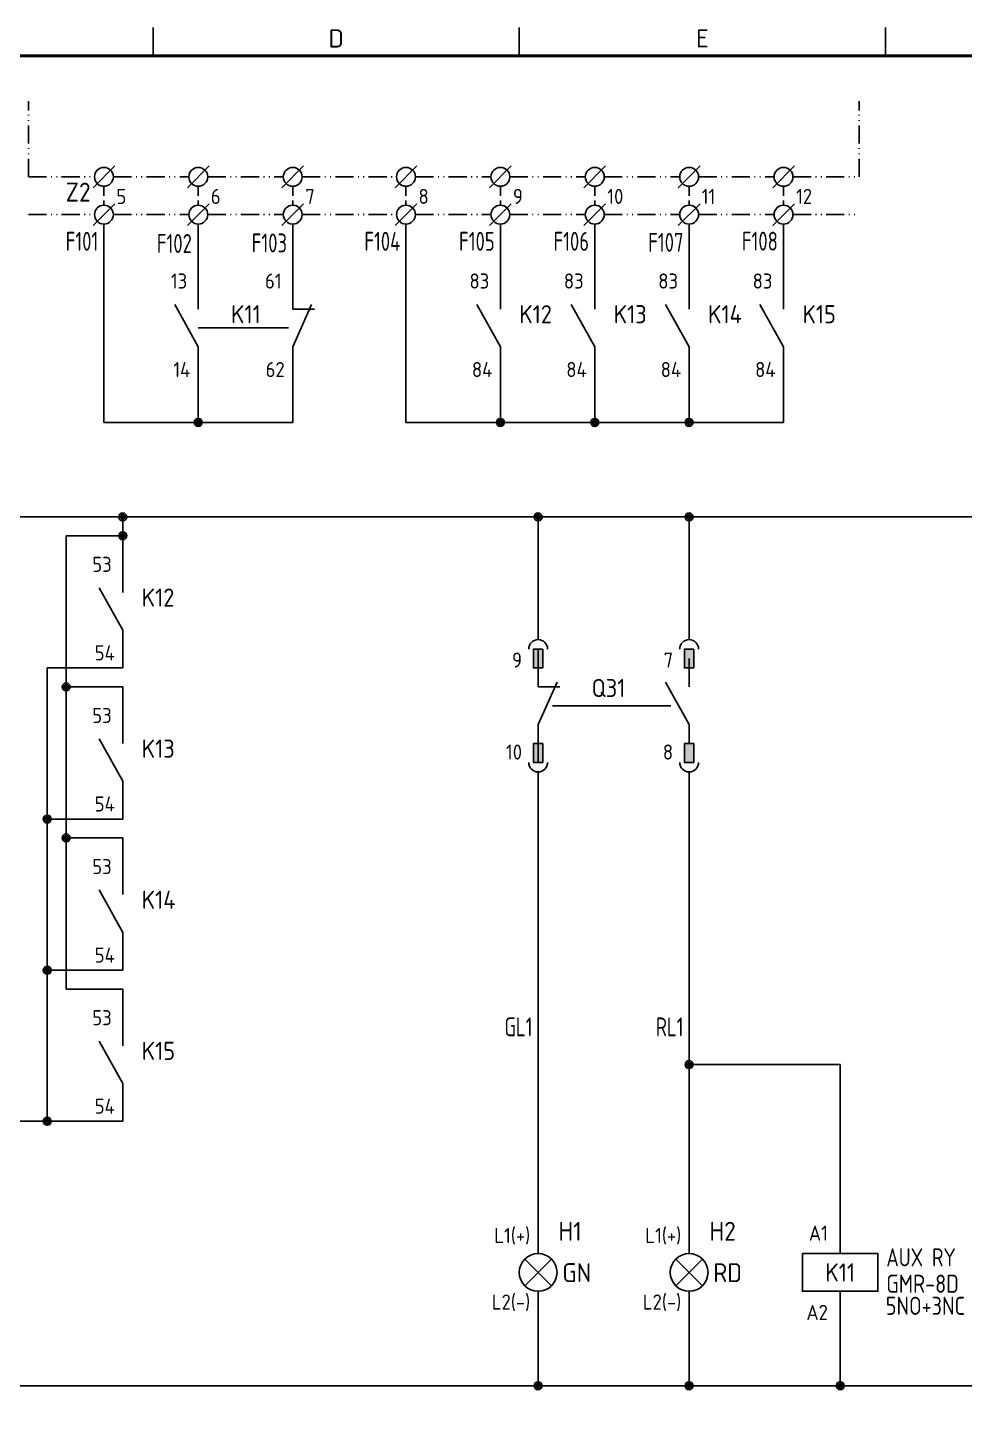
# Model space of a CAD drawing. Header units: millimetres. Extents: x 0 to 556, y 1 to 306.
# Drawn here: x 144.9 to 268.9, y 104.4 to 287.2 of the extents above; entities that cross this region are included whole.
import ezdxf
from ezdxf.enums import TextEntityAlignment as Align

# ---------------------------------------------------------------- set-up
doc = ezdxf.new("R2010")
doc.units = ezdxf.units.MM
doc.linetypes.add('ACAD_ISO12W100', pattern=[21, 12, -3, 0, -3, 0, -3])
doc.linetypes.add('HIDDEN', pattern=[0.375, 0.25, -0.125])
for name, color, linetype in [('LINK', 7, 'Continuous'), ('MISC', 7, 'Continuous'), ('Sheet Line', 3, 'Continuous'), ('Sheet Text', 2, 'Continuous'), ('SYMS', 7, 'Continuous'), ('TAGS', 7, 'Continuous'), ('TERMS', 7, 'Continuous'), ('WIRE_YELLOW', 2, 'Continuous'), ('WIREFIXED', 7, 'Continuous'), ('WIRENO', 7, 'Continuous')]:
    doc.layers.add(name, color=color, linetype=linetype)
doc.layers.add('Sheet Out Line', color=2, linetype='Continuous', lineweight=50)
doc.styles.add('WD', font='ISOCP2.shx')
doc.styles.add('WD_IEC', font='ISOCP2.shx', dxfattribs={"width": 1.1, "height": 2.4, "bigfont": 'whgtxt.shx'})

# ---------------------------------------------------------------- blocks, each defined once
blk = doc.blocks.new('WDDOT')
for radius in [0.529, 0.33, 0.164]:
    blk.add_circle((0, 0), radius)
blk = doc.blocks.new('VB421_AUXCONTACT1')
for p, q in [((0, 7.5), (0, 2.5)), ((0, -2.5), (-3.12, 3.12)), ((0, -2.5), (0, -7.5))]:
    blk.add_line(p, q)
at = {"style": 'WD_IEC', "flags": 1}
for tag, p, height in [('X2TERM01', (0, 7.5), 0.34), ('X4LINK', (-2.75, 0), 0.32), ('X1LINK', (0, 0), 0.34), ('X8TERM02', (0, -7.5), 0.34)]:
    blk.add_attdef(tag, p, '', height=height, dxfattribs=at)
at = {"linetype": 'Continuous', "style": 'WD_IEC'}
for tag, p in [('TERM01', (-1.47, 5.21)), ('TERM02', (-1.06, -6.5))]:
    blk.add_attdef(tag, text='', height=2, dxfattribs=at).set_placement(p, align=Align.RIGHT)
at = {"style": 'WD_IEC'}
for tag, p in [('TAG2', (2.5, 0.62)), ('TEXT1', (2.5, -2.89)), ('TEXT2', (2.5, -6.09))]:
    blk.add_attdef(tag, p, '', height=2.4, dxfattribs=at)
for tag, p in [('INST', (-2.43, -9.12)), ('LOC', (-2.58, -10.73))]:
    blk.add_attdef(tag, text='', height=1, dxfattribs=at).set_placement(p, align=Align.RIGHT)
at = {"style": 'WD_IEC', "flags": 1}
for tag, p in [('FAMILY', (-2.53, -13.64)), ('XREF', (-2.58, -12.19)), ('CONTACT', (-2.6, -15.24))]:
    blk.add_attdef(tag, text='', height=1, dxfattribs=at).set_placement(p, align=Align.RIGHT)
blk = doc.blocks.new('HT0_TB1')
blk.add_circle((0, 0), 1.25)
at = {"layer": 'SYMS'}
blk.add_line((-1.44, -1.44), (1.44, 1.44), dxfattribs=at)
at = {"flags": 1}
for tag, p, height, style in [('X4LINK', (-1.25, 0), 0.01, 'WD'), ('X4TERM01', (-1.25, 0), 0.25, 'WD_IEC'), ('X2TERM01', (0, 1.25), 0.25, 'WD_IEC'), ('X1LINK', (1.25, 0), 0.01, 'WD'), ('X1TERM01', (1.25, 0), 0.25, 'WD_IEC'), ('X8TERM01', (0, -1.25), 0.25, 'WD_IEC')]:
    blk.add_attdef(tag, p, '', height=height, dxfattribs=dict(at, style=style))
blk = doc.blocks.new('WD_WNV')
at = {"linetype": 'Continuous', "style": 'WD_IEC', "width": 0.8}
blk.add_attdef('WIRENO', text='', height=2.5, rotation=90, dxfattribs=at).set_placement((-0.75, 0), align=Align.CENTER)
at = {"style": 'WD_IEC', "flags": 1}
for tag, p in [('W08USER', (-1, 0.375)), ('W04USER', (-1, 0.875)), ('W05USER', (-1, 0.75)), ('W09USER', (-1, 0.25)), ('W03USER', (-1, 1)), ('W06USER', (-1, 0.625)), ('W07USER', (-1, 0.5)), ('W02USER', (-1, 1.125)), ('W01USER', (-1, 1.25)), ('W10USER', (-1, 0.125))]:
    blk.add_attdef(tag, text='', height=0.08, dxfattribs=at).set_placement(p, align=Align.CENTER)
blk = doc.blocks.new('VPA2_PBLGREEN')
for p, q in [((0, 7.5), (0, 2.5)), ((-1.77, -1.77), (1.77, 1.77)), ((1.77, -1.77), (-1.77, 1.77)), ((0, -2.5), (0, -7.5))]:
    blk.add_line(p, q)
blk.add_circle((0, 0), 2.5)
at = {"style": 'WD_IEC', "flags": 1}
for tag, p, height in [('INST', (1.67, 9.33), 1), ('LOC', (1.73, 8.15), 1), ('X2TERM01', (0, 7.5), 0.32), ('X4LINK', (-3, 0), 0.32), ('X1LINK', (3, 0), 0.32), ('FAMILY', (1, -5.91), 1), ('X8TERM02', (0, -7.5), 0.32)]:
    blk.add_attdef(tag, p, '', height=height, dxfattribs=at)
at = {"style": 'WD_IEC'}
for tag, p in [('TERM01', (-1.05, 3.89)), ('TERM02', (-1.05, -4.92))]:
    blk.add_attdef(tag, text='', height=2, dxfattribs=at).set_placement(p, align=Align.RIGHT)
for tag, p in [('TAG2', (2.7, 5.45)), ('COLOR', (3.2, -0.03))]:
    blk.add_attdef(tag, text='', height=2.5, dxfattribs=at).set_placement(p, align=Align.MIDDLE_LEFT)
at = {"style": 'WD_IEC', "flags": 1}
for tag, height, p in [('XREF', 2, (3.01, 2.8)), ('PIN_LIST', 1.6, (3.12, -3.72))]:
    blk.add_attdef(tag, text='', height=height, dxfattribs=at).set_placement(p, align=Align.MIDDLE_LEFT)
blk = doc.blocks.new('VPA2_PBLRED')
for p, q in [((0, 7.5), (0, 2.5)), ((-1.77, -1.77), (1.77, 1.77)), ((1.77, -1.77), (-1.77, 1.77)), ((0, -2.5), (0, -7.5))]:
    blk.add_line(p, q)
blk.add_circle((0, 0), 2.5)
at = {"style": 'WD_IEC', "flags": 1}
for tag, p, height in [('INST', (1.67, 9.33), 1), ('LOC', (1.73, 8.15), 1), ('X2TERM01', (0, 7.5), 0.32), ('X4LINK', (-3, 0), 0.32), ('X1LINK', (3, 0), 0.32), ('FAMILY', (1, -5.91), 1), ('X8TERM02', (0, -7.5), 0.32)]:
    blk.add_attdef(tag, p, '', height=height, dxfattribs=at)
at = {"style": 'WD_IEC'}
for tag, p in [('TERM01', (-1.05, 3.89)), ('TERM02', (-1.05, -4.92))]:
    blk.add_attdef(tag, text='', height=2, dxfattribs=at).set_placement(p, align=Align.RIGHT)
for tag, p in [('TAG2', (2.7, 5.45)), ('COLOR', (3.2, -0.03))]:
    blk.add_attdef(tag, text='', height=2.5, dxfattribs=at).set_placement(p, align=Align.MIDDLE_LEFT)
at = {"style": 'WD_IEC', "flags": 1}
for tag, height, p in [('XREF', 2, (3.01, 2.8)), ('PIN_LIST', 1.6, (3.12, -3.72))]:
    blk.add_attdef(tag, text='', height=height, dxfattribs=at).set_placement(p, align=Align.MIDDLE_LEFT)
blk = doc.blocks.new('VA122_AUXCONTACT')
for p, q in [((0, 11.25), (0, 8.75)), ((0, 7.5), (0, 2.5)), ((0, -2.5), (2.5, 3.12)), ((0, 2.5), (2.87, 2.5)), ((0, -2.5), (0, -7.5)), ((0, -11.25), (0, -8.75))]:
    blk.add_line(p, q)
for points in [[(0.62, 7.5), (-0.62, 7.5), (-0.62, 5), (0.62, 5)], [(0.62, -7.5), (-0.62, -7.5), (-0.62, -5), (0.62, -5)]]:
    blk.add_lwpolyline(points, close=True)
for centre, start, end in [((0, 7.5), 0, 180), ((0, -7.5), 180, 0)]:
    blk.add_arc(centre, 1.25, start, end)
for points in [[(0.62, 5), (0.62, 7.5), (-0.62, 5), (-0.62, 7.5)], [(0.62, -5), (0.62, -7.5), (-0.62, -5), (-0.62, -7.5)]]:
    blk.add_solid(points)
at = {"flags": 1}
for tag, p, height, style in [('X2TERM01', (0, 11.25), 0.08, 'WD'), ('X4LINK', (-0.55, 0), 0.32, 'WD_IEC'), ('X1LINK', (1.92, 0), 0.32, 'WD_IEC'), ('X8TERM02', (0, -11.25), 0.08, 'WD')]:
    blk.add_attdef(tag, p, '', height=height, dxfattribs=dict(at, style=style))
at = {"style": 'WD_IEC'}
for tag, p in [('TERM01', (-2.13, 5.04)), ('TERM02', (-2.13, -7.13))]:
    blk.add_attdef(tag, text='', height=2, dxfattribs=at).set_placement(p, align=Align.RIGHT)
for tag, p in [('TAG2', (3.23, 5.46)), ('TEXT1', (3.23, 1.42)), ('TEXT2', (3.23, -1.5))]:
    blk.add_attdef(tag, text='', height=2.4, dxfattribs=at).set_placement(p, align=Align.MIDDLE_LEFT)
at = {"style": 'WD_IEC', "flags": 1}
blk.add_attdef('XREF', text='', height=1.8, dxfattribs=at).set_placement((3.23, -3.96), align=Align.MIDDLE_LEFT)
for tag, p in [('INST', (-2.37, -9.97)), ('LOC', (-2.4, -11.27)), ('FAMILY', (-2.27, -12.66)), ('CONTACT', (-2.27, -14))]:
    blk.add_attdef(tag, text='', height=1, dxfattribs=at).set_placement(p, align=Align.RIGHT)
blk = doc.blocks.new('VA121_AUXCONTACT')
for p, q in [((0, 11.25), (0, 8.75)), ((0, 6.25), (0, 2.5)), ((0, -2.5), (-3.12, 3.12)), ((0, -2.5), (0, -5)), ((0, -11.25), (0, -8.75))]:
    blk.add_line(p, q)
for points in [[(0.62, 7.5), (-0.62, 7.5), (-0.62, 5), (0.62, 5)], [(0.62, -7.5), (-0.62, -7.5), (-0.62, -5), (0.62, -5)]]:
    blk.add_lwpolyline(points, close=True)
for centre, start, end in [((0, 7.5), 0, 180), ((0, -7.5), 180, 0)]:
    blk.add_arc(centre, 1.25, start, end)
for points in [[(0.62, 5), (0.62, 7.5), (-0.62, 5), (-0.62, 7.5)], [(0.62, -5), (0.62, -7.5), (-0.62, -5), (-0.62, -7.5)]]:
    blk.add_solid(points)
at = {"flags": 1}
for tag, p, height, style in [('X2TERM01', (0, 11.25), 0.08, 'WD'), ('X4LINK', (-2.42, 0), 0.32, 'WD_IEC'), ('X1LINK', (0, 0), 0.32, 'WD_IEC'), ('X8TERM02', (0, -11.25), 0.08, 'WD')]:
    blk.add_attdef(tag, p, '', height=height, dxfattribs=dict(at, style=style))
at = {"style": 'WD_IEC'}
for tag, p in [('TERM01', (-2.13, 5.04)), ('TERM02', (-2.13, -7.13))]:
    blk.add_attdef(tag, text='', height=2, dxfattribs=at).set_placement(p, align=Align.RIGHT)
for tag, p in [('TAG2', (2.69, 5.46)), ('TEXT1', (2.69, 1.42)), ('TEXT2', (2.69, -1.5))]:
    blk.add_attdef(tag, text='', height=2.4, dxfattribs=at).set_placement(p, align=Align.MIDDLE_LEFT)
at = {"style": 'WD_IEC', "flags": 1}
blk.add_attdef('XREF', text='', height=1.8, dxfattribs=at).set_placement((2.69, -3.96), align=Align.MIDDLE_LEFT)
for tag, p in [('INST', (-2.37, -9.97)), ('LOC', (-2.4, -11.27)), ('FAMILY', (-2.27, -12.66)), ('CONTACT', (-2.27, -14))]:
    blk.add_attdef(tag, text='', height=1, dxfattribs=at).set_placement(p, align=Align.RIGHT)
blk = doc.blocks.new('HT0W_TB1')
blk.add_circle((0, 0), 1.25)
at = {"layer": 'SYMS'}
blk.add_line((-1.44, -1.44), (1.44, 1.44), dxfattribs=at)
at = {"style": 'WD_IEC', "flags": 1}
for tag, p in [('INST', (-1.04, 7.87)), ('LOC', (-1.04, 4.87))]:
    blk.add_attdef(tag, text='', height=2.5, dxfattribs=at).set_placement(p, align=Align.BOTTOM_RIGHT)
at = {"style": 'WD_IEC'}
blk.add_attdef('TAGSTRIP', text='', height=2.5, dxfattribs=at).set_placement((-1.04, 1.87), align=Align.BOTTOM_RIGHT)
blk.add_attdef('TERM01', text='', height=2, dxfattribs=at).set_placement((1.66, 0.81), align=Align.BOTTOM_LEFT)
at = {"flags": 1}
for tag, p, height, style in [('X4LINK', (-1.25, 0), 0.01, 'WD'), ('X4TERM01', (-1.25, 0), 0.25, 'WD_IEC'), ('STRIPSEQ', (-0.02, -0.02), 0.025, 'WD_IEC'), ('X2TERM01', (0, 1.25), 0.25, 'WD_IEC'), ('X1LINK', (1.25, 0), 0.01, 'WD'), ('X1TERM01', (1.25, 0), 0.25, 'WD_IEC'), ('LINKTERM', (-0.02, -0.06), 0.025, 'WD_IEC'), ('X8TERM01', (0, -1.25), 0.25, 'WD_IEC')]:
    blk.add_attdef(tag, p, '', height=height, dxfattribs=dict(at, style=style))
at = {"style": 'WD_IEC', "flags": 1}
for tag, height, p in [('CAT', 1, (-1.95, -2.37)), ('MFG', 1, (-2.09, -3.63)), ('ASSYCODE', 1, (-2.04, -4.92)), ('DESC1', 2, (-1.78, -7.62)), ('DESC2', 2, (-1.78, -10.06)), ('DESC3', 2, (-1.78, -12.55))]:
    blk.add_attdef(tag, text='', height=height, dxfattribs=at).set_placement(p, align=Align.RIGHT)
blk = doc.blocks.new('LSSA3')
at = {"layer": 'Sheet Line'}
for p, q in [((161.5, 283.5), (161.5, 287.25)), ((210, 283.5), (210, 287.25)), ((258.5, 283.5), (258.5, 287.25))]:
    blk.add_line(p, q, dxfattribs=at)
at = {"layer": 'Sheet Out Line'}
blk.add_lwpolyline([(16, 6.5), (404, 6.5), (404, 283.5), (16, 283.5)], close=True, dxfattribs=at)
at = {"style": 'WD_IEC', "width": 1.1}
for tag, height, p in [('DESC4', 2.4, (57.5, 39.5)), ('CUSTOMERS31', 3.8, (219, 38)), ('TITLE1', 3.6, (333, 37.5)), ('CUSTOMERS21', 3.8, (219, 35.25)), ('DESC3', 2.4, (57.5, 33.5)), ('CUSTOMERS32', 3.8, (219, 32.5)), ('TITLE2', 3.6, (333, 32.5)), ('CUSTOMERS22', 3.8, (219, 29.75)), ('TITLE3', 3.6, (333, 27.5)), ('RN', 3.5, (398, 28.75)), ('DESC2', 2.4, (57.5, 27.5)), ('CUSTOMERS33', 3.8, (219, 27)), ('DESC1', 2.4, (57.5, 21.5)), ('WORKNO', 3.5, (365.5, 18.5)), ('FILE', 2.4, (314, 18.5)), ('DESC0', 2.4, (57.5, 15.5)), ('SHN', 2.4, (395, 12)), ('TSH', 2.4, (401, 9))]:
    blk.add_attdef(tag, text='', height=height, dxfattribs=at).set_placement(p, align=Align.MIDDLE_CENTER)
at = {"style": 'WD_IEC'}
for tag, p in [('DATE4', (96.5, 39.5)), ('DRWN4', (111.5, 39.5)), ('DSGN4', (126.5, 39.5)), ('CHKD4', (141.5, 39.5)), ('APPD4', (156.5, 39.5)), ('DATE3', (96.5, 33.5)), ('DRWN3', (111.5, 33.5)), ('DSGN3', (126.5, 33.5)), ('CHKD3', (141.5, 33.5)), ('APPD3', (156.5, 33.5)), ('DATE2', (96.5, 27.5)), ('DRWN2', (111.5, 27.5)), ('DSGN2', (126.5, 27.5)), ('CHKD2', (141.5, 27.5)), ('APPD2', (156.5, 27.5)), ('DATE1', (96.5, 21.5)), ('DRWN1', (111.5, 21.5)), ('DSGN1', (126.5, 21.5)), ('CHKD1', (141.5, 21.5)), ('APPD1', (156.5, 21.5)), ('DATE0', (96.5, 15.5)), ('DRWN0', (111.5, 15.5)), ('DSGN0', (126.5, 15.5)), ('CHKD0', (141.5, 15.5)), ('APPD0', (156.5, 15.5))]:
    blk.add_attdef(tag, text='', height=2.4, dxfattribs=at).set_placement(p, align=Align.MIDDLE_CENTER)
at = {"style": 'WD_IEC', "width": 1.1}
for tag, p in [('DWG1ST', (345, 10.5)), ('DWGNO', (373.49, 10.5))]:
    blk.add_attdef(tag, text='', height=3.5, dxfattribs=at).set_placement(p, align=Align.MIDDLE_LEFT)
at = {"style": 'WD_IEC', "width": 1.1, "flags": 9}
blk.add_attdef('WD_TB', (0, 0), '', height=2.4, dxfattribs=at)
at = {"layer": 'Sheet Text', "style": 'WD_IEC', "width": 1.1}
for s, p in [('D', (185.75, 284.62)), ('E', (234.25, 284.62))]:
    blk.add_text(s, height=2.4, dxfattribs=at).set_placement(p, align=Align.CENTER)
blk = doc.blocks.new('VJ11_AUXRY_Q1')
for p, q in [((0, 2.5), (0, 7.5)), ((0, -2.5), (0, -7.5))]:
    blk.add_line(p, q)
blk.add_lwpolyline([(-5, 2.5), (-5, -2.5), (5, -2.5), (5, 2.5)], close=True)
at = {"style": 'WD_IEC', "flags": 1}
for tag, p, height in [('X2TERM01', (0, 7.5), 0.32), ('X4LINK', (-5, 0), 0.32), ('X1LINK', (5, 0), 0.32), ('INST', (2.17, -4.46), 1), ('LOC', (2.14, -5.76), 1), ('X8TERM02', (0, -7.5), 0.32), ('FAMILY', (2.27, -7.15), 1), ('CAT', (2.31, -9.98), 1), ('MFG', (2.34, -8.68), 1), ('ASSYCODE', (2.25, -11.11), 1), ('WDTAGALT', (2.25, -12.35), 1), ('PEER_PINLIST', (2.25, -13.65), 1)]:
    blk.add_attdef(tag, p, '', height=height, dxfattribs=at)
at = {"style": 'WD_IEC'}
for tag, p in [('TERM01', (-1.63, 4.2)), ('TERM02', (-1.63, -6.29))]:
    blk.add_attdef(tag, text='', height=2, dxfattribs=at).set_placement(p, align=Align.RIGHT)
for tag, p, width in [('RATING12', (6.11, 0.8), 0.85), ('RATING11', (6.11, -2.7), 0.9), ('RATING1', (6.04, -5.62), 0.9)]:
    blk.add_attdef(tag, p, '', height=2.4, dxfattribs=dict(at, width=width))
blk.add_attdef('TAG1', text='', height=2.4, dxfattribs=at).set_placement((0, 0), align=Align.MIDDLE_CENTER)
at = {"lineweight": 9, "style": 'WD_IEC'}
for tag, p in [('NO', (-5.5, -16.5)), ('NC', (-5.5, -20))]:
    blk.add_attdef(tag, text='', height=2.5, dxfattribs=at).set_placement(p, align=Align.TOP_RIGHT)
for tag, p in [('XREFNO', (-4, -16.5)), ('XREFNC', (-4, -20))]:
    blk.add_attdef(tag, text='', height=2.5, dxfattribs=at).set_placement(p, align=Align.TOP_LEFT)
blk = doc.blocks.new('VB422_AUXCONTACT1')
for p, q in [((0, 7.5), (0, 2.5)), ((0, -2.5), (2.5, 3.12)), ((0, 2.5), (2.87, 2.5)), ((0, -2.5), (0, -7.5))]:
    blk.add_line(p, q)
at = {"style": 'WD_IEC', "flags": 1}
for tag, p, height in [('X2TERM01', (0, 7.5), 0.34), ('X4LINK', (-0.55, 0), 0.32), ('X1LINK', (1.92, 0), 0.32), ('X8TERM02', (0, -7.5), 0.34)]:
    blk.add_attdef(tag, p, '', height=height, dxfattribs=at)
at = {"linetype": 'Continuous', "style": 'WD_IEC'}
for tag, p in [('TERM01', (-1.47, 5.21)), ('TERM02', (-1.06, -6.5))]:
    blk.add_attdef(tag, text='', height=2, dxfattribs=at).set_placement(p, align=Align.RIGHT)
at = {"style": 'WD_IEC'}
for tag, p in [('TAG2', (4.38, 0.62)), ('TEXT1', (4.38, -2.89)), ('TEXT2', (4.38, -6.09))]:
    blk.add_attdef(tag, p, '', height=2.4, dxfattribs=at)
for tag, p in [('INST', (-2.43, -9.12)), ('LOC', (-2.58, -10.73))]:
    blk.add_attdef(tag, text='', height=1, dxfattribs=at).set_placement(p, align=Align.RIGHT)
at = {"style": 'WD_IEC', "flags": 1}
for tag, p in [('FAMILY', (-2.53, -13.64)), ('XREF', (-2.58, -12.19)), ('CONTACT', (-2.6, -15.24))]:
    blk.add_attdef(tag, text='', height=1, dxfattribs=at).set_placement(p, align=Align.RIGHT)

msp = doc.modelspace()

# ---------------------------------------------------------------- linework, layer by layer
at = {"linetype": 'ACAD_ISO12W100', "ltscale": 0.2}
for p, q in [((145, 267.5), (145, 277.5)), ((255, 267.5), (255, 277.5)), ((145, 267.5), (153.75, 267.5)), ((156.25, 267.5), (166.25, 267.5)), ((168.75, 267.5), (178.75, 267.5)), ((181.25, 267.5), (193.75, 267.5)), ((196.25, 267.5), (206.25, 267.5)), ((208.75, 267.5), (218.75, 267.5)), ((221.25, 267.5), (231.25, 267.5)), ((233.75, 267.5), (243.75, 267.5)), ((246.25, 267.5), (255, 267.5)), ((145, 262.5), (153.75, 262.5)), ((156.25, 262.5), (166.25, 262.5)), ((168.75, 262.5), (178.75, 262.5)), ((181.25, 262.5), (193.75, 262.5)), ((196.25, 262.5), (206.25, 262.5)), ((208.75, 262.5), (218.75, 262.5)), ((221.25, 262.5), (231.25, 262.5)), ((233.75, 262.5), (243.75, 262.5)), ((246.25, 262.5), (255, 262.5))]:
    msp.add_line(p, q, dxfattribs=at)
at = {"linetype": 'HIDDEN', "ltscale": 5}
for p, q in [((155, 266.25), (155, 263.75)), ((167.5, 266.25), (167.5, 263.75)), ((180, 266.25), (180, 263.75)), ((195, 266.25), (195, 263.75)), ((207.5, 266.25), (207.5, 263.75)), ((220, 266.25), (220, 263.75)), ((232.5, 266.25), (232.5, 263.75)), ((245, 266.25), (245, 263.75))]:
    msp.add_line(p, q, dxfattribs=at)
at = {"layer": 'LINK'}
msp.add_lwpolyline([(167.5, 247.5), (179.45, 247.5)], dxfattribs=at)
at = {"layer": 'LINK', "color": 2}
msp.add_lwpolyline([(214.42, 197.5), (230.08, 197.5)], dxfattribs=at)
at = {"layer": 'WIRE_YELLOW', "color": 2, "linetype": 'Continuous'}
for p, q in [((155, 235), (155, 261.25)), ((167.5, 261.25), (167.5, 255)), ((180, 261.25), (180, 255)), ((232.5, 261.25), (232.5, 255)), ((245, 255), (245, 261.25)), ((167.5, 240), (167.5, 235)), ((180, 240), (180, 235)), ((180, 235), (155, 235)), ((157.5, 220), (150, 220)), ((150, 220), (150, 200)), ((157.5, 220), (157.5, 217.5)), ((150, 200), (157.5, 200)), ((150, 200), (150, 180)), ((157.5, 200), (157.5, 197.5)), ((150, 180), (157.5, 180)), ((157.5, 180), (157.5, 177.5))]:
    msp.add_line(p, q, dxfattribs=at)
at = {"layer": 'WIRE_YELLOW', "linetype": 'Continuous'}
for p, q in [((195, 261.25), (195, 235)), ((207.5, 261.25), (207.5, 255)), ((220, 261.25), (220, 255)), ((207.5, 240), (207.5, 235)), ((220, 240), (220, 235)), ((232.5, 240), (232.5, 235)), ((245, 240), (245, 235)), ((195, 235), (245, 235)), ((55, 222.5), (392.5, 222.5)), ((157.5, 220), (157.5, 222.5)), ((212.5, 208.75), (212.5, 222.5)), ((232.5, 208.75), (232.5, 222.5)), ((212.5, 186.25), (212.5, 130)), ((232.5, 186.25), (232.5, 130)), ((150, 180), (150, 160)), ((150, 160), (157.5, 160)), ((157.5, 160), (157.5, 157.5)), ((232.5, 150), (252.5, 150)), ((252.5, 150), (252.5, 130)), ((115, 142.5), (147.5, 142.5)), ((157.5, 142.5), (147.5, 142.5)), ((212.5, 115), (212.5, 107.5)), ((232.5, 115), (232.5, 107.5)), ((252.5, 115), (252.5, 107.5)), ((55, 107.5), (392.5, 107.5))]:
    msp.add_line(p, q, dxfattribs=at)
at = {"layer": 'WIRENO', "color": 2, "linetype": 'Continuous'}
for p, q in [((157.5, 202.5), (147.5, 202.5)), ((147.5, 202.5), (147.5, 182.5)), ((147.5, 182.5), (152.5, 182.5)), ((147.5, 182.5), (147.5, 162.5)), ((152.5, 182.5), (157.5, 182.5)), ((147.5, 162.5), (147.5, 142.5)), ((157.5, 162.5), (147.5, 162.5))]:
    msp.add_line(p, q, dxfattribs=at)

# ---------------------------------------------------------------- block references
at = {"linetype": 'Continuous'}
msp.add_blockref('LSSA3', (0, 0), dxfattribs=at)
at = {"layer": 'SYMS', "color": 2, "linetype": 'Continuous'}
for name, p in [('HT0_TB1', (155, 267.5)), ('HT0_TB1', (167.5, 267.5)), ('HT0_TB1', (180, 267.5)), ('HT0_TB1', (195, 267.5)), ('HT0_TB1', (207.5, 267.5)), ('HT0_TB1', (220, 267.5)), ('HT0_TB1', (232.5, 267.5)), ('HT0_TB1', (245, 267.5)), ('WDDOT', (167.5, 235)), ('WDDOT', (150, 200)), ('WDDOT', (147.5, 182.5))]:
    msp.add_blockref(name, p, dxfattribs=at)
at = {"layer": 'SYMS', "linetype": 'Continuous'}
ref = msp.add_blockref('HT0W_TB1', (155, 262.5), dxfattribs=at)
ref.add_attrib('TAGSTRIP', 'Z2', dxfattribs={"layer": 'TAGS', "height": 2.5, "style": 'WD_IEC'}).set_placement((153.24, 263.48), align=Align.BOTTOM_RIGHT)
ref.add_attrib('TERM01', '5', dxfattribs={"layer": 'TERMS', "height": 2, "style": 'WD_IEC'}).set_placement((156.66, 263.31), align=Align.BOTTOM_LEFT)
ref = msp.add_blockref('HT0W_TB1', (167.5, 262.5), dxfattribs=at)
ref.add_attrib('TERM01', '6', dxfattribs={"layer": 'TERMS', "height": 2, "style": 'WD_IEC'}).set_placement((169.16, 263.31), align=Align.BOTTOM_LEFT)
ref = msp.add_blockref('HT0W_TB1', (180, 262.5), dxfattribs=at)
ref.add_attrib('TERM01', '7', dxfattribs={"layer": 'TERMS', "height": 2, "style": 'WD_IEC'}).set_placement((181.66, 263.31), align=Align.BOTTOM_LEFT)
ref = msp.add_blockref('HT0W_TB1', (195, 262.5), dxfattribs=at)
ref.add_attrib('TERM01', '8', dxfattribs={"layer": 'TERMS', "height": 2, "style": 'WD_IEC'}).set_placement((196.66, 263.31), align=Align.BOTTOM_LEFT)
ref = msp.add_blockref('HT0W_TB1', (207.5, 262.5), dxfattribs=at)
ref.add_attrib('TERM01', '9', dxfattribs={"layer": 'TERMS', "height": 2, "style": 'WD_IEC'}).set_placement((209.16, 263.31), align=Align.BOTTOM_LEFT)
ref = msp.add_blockref('HT0W_TB1', (220, 262.5), dxfattribs=at)
ref.add_attrib('TERM01', '10', dxfattribs={"layer": 'TERMS', "height": 2, "style": 'WD_IEC'}).set_placement((221.66, 263.31), align=Align.BOTTOM_LEFT)
ref = msp.add_blockref('HT0W_TB1', (232.5, 262.5), dxfattribs=at)
ref.add_attrib('TERM01', '11', dxfattribs={"layer": 'TERMS', "height": 2, "style": 'WD_IEC'}).set_placement((234.16, 263.31), align=Align.BOTTOM_LEFT)
ref = msp.add_blockref('HT0W_TB1', (245, 262.5), dxfattribs=at)
ref.add_attrib('TERM01', '12', dxfattribs={"layer": 'TERMS', "height": 2, "style": 'WD_IEC'}).set_placement((246.66, 263.31), align=Align.BOTTOM_LEFT)
ref = msp.add_blockref('VB421_AUXCONTACT1', (167.5, 247.5), dxfattribs=at)
ref.add_attrib('TERM02', '14', dxfattribs={"layer": 'TERMS', "linetype": 'Continuous', "height": 2, "style": 'WD_IEC'}).set_placement((166.44, 241), align=Align.RIGHT)
ref.add_attrib('TERM01', '13', dxfattribs={"layer": 'TERMS', "linetype": 'Continuous', "height": 2, "style": 'WD_IEC'}).set_placement((166.03, 252.71), align=Align.RIGHT)
ref.add_attrib('TAG2', 'K11', (171.83, 248.12), dxfattribs={"layer": 'TAGS', "height": 2.4, "style": 'WD_IEC'})
ref = msp.add_blockref('VB422_AUXCONTACT1', (180, 247.5), dxfattribs=at)
ref.add_attrib('TERM02', '62', dxfattribs={"layer": 'TERMS', "linetype": 'Continuous', "height": 2, "style": 'WD_IEC'}).set_placement((178.94, 241), align=Align.RIGHT)
ref.add_attrib('TERM01', '61', dxfattribs={"layer": 'TERMS', "linetype": 'Continuous', "height": 2, "style": 'WD_IEC'}).set_placement((178.53, 252.71), align=Align.RIGHT)
at = {"layer": 'SYMS', "color": 2, "linetype": 'Continuous'}
ref = msp.add_blockref('VB421_AUXCONTACT1', (207.5, 247.5), dxfattribs=at)
ref.add_attrib('TERM02', '84', dxfattribs={"layer": 'TERMS', "linetype": 'Continuous', "height": 2, "style": 'WD_IEC'}).set_placement((206.44, 241), align=Align.RIGHT)
ref.add_attrib('TERM01', '83', dxfattribs={"layer": 'TERMS', "linetype": 'Continuous', "height": 2, "style": 'WD_IEC'}).set_placement((206.03, 252.71), align=Align.RIGHT)
ref.add_attrib('TAG2', 'K12', (210, 248.12), dxfattribs={"layer": 'TAGS', "height": 2.4, "style": 'WD_IEC'})
at = {"layer": 'SYMS', "linetype": 'Continuous'}
ref = msp.add_blockref('VB421_AUXCONTACT1', (220, 247.5), dxfattribs=at)
ref.add_attrib('TERM02', '84', dxfattribs={"layer": 'TERMS', "linetype": 'Continuous', "height": 2, "style": 'WD_IEC'}).set_placement((218.94, 241), align=Align.RIGHT)
ref.add_attrib('TERM01', '83', dxfattribs={"layer": 'TERMS', "linetype": 'Continuous', "height": 2, "style": 'WD_IEC'}).set_placement((218.53, 252.71), align=Align.RIGHT)
ref.add_attrib('TAG2', 'K13', (222.5, 248.12), dxfattribs={"layer": 'TAGS', "height": 2.4, "style": 'WD_IEC'})
ref = msp.add_blockref('VB421_AUXCONTACT1', (232.5, 247.5), dxfattribs=at)
ref.add_attrib('TERM02', '84', dxfattribs={"layer": 'TERMS', "linetype": 'Continuous', "height": 2, "style": 'WD_IEC'}).set_placement((231.44, 241), align=Align.RIGHT)
ref.add_attrib('TERM01', '83', dxfattribs={"layer": 'TERMS', "linetype": 'Continuous', "height": 2, "style": 'WD_IEC'}).set_placement((231.03, 252.71), align=Align.RIGHT)
ref.add_attrib('TAG2', 'K14', (235, 248.12), dxfattribs={"layer": 'TAGS', "height": 2.4, "style": 'WD_IEC'})
ref = msp.add_blockref('VB421_AUXCONTACT1', (245, 247.5), dxfattribs=at)
ref.add_attrib('TERM02', '84', dxfattribs={"layer": 'TERMS', "linetype": 'Continuous', "height": 2, "style": 'WD_IEC'}).set_placement((243.94, 241), align=Align.RIGHT)
ref.add_attrib('TERM01', '83', dxfattribs={"layer": 'TERMS', "linetype": 'Continuous', "height": 2, "style": 'WD_IEC'}).set_placement((243.53, 252.71), align=Align.RIGHT)
ref.add_attrib('TAG2', 'K15', (247.5, 248.12), dxfattribs={"layer": 'TAGS', "height": 2.4, "style": 'WD_IEC'})
for p in [(207.5, 235), (220, 235), (232.5, 235), (157.5, 222.5), (212.5, 222.5), (232.5, 222.5), (157.5, 220), (150, 180), (147.5, 162.5), (232.5, 150), (147.5, 142.5), (212.5, 107.5), (232.5, 107.5), (252.5, 107.5)]:
    msp.add_blockref('WDDOT', p, dxfattribs=at)
at = {"layer": 'SYMS', "color": 2, "linetype": 'Continuous'}
ref = msp.add_blockref('VB421_AUXCONTACT1', (157.5, 210), dxfattribs=at)
ref.add_attrib('TERM02', '54', dxfattribs={"layer": 'TERMS', "linetype": 'Continuous', "height": 2, "style": 'WD_IEC'}).set_placement((156.44, 203.5), align=Align.RIGHT)
ref.add_attrib('TERM01', '53', dxfattribs={"layer": 'TERMS', "linetype": 'Continuous', "height": 2, "style": 'WD_IEC'}).set_placement((156.03, 215.21), align=Align.RIGHT)
ref.add_attrib('TAG2', 'K12', (160, 210.62), dxfattribs={"layer": 'TAGS', "height": 2.4, "style": 'WD_IEC'})
at = {"layer": 'SYMS', "linetype": 'Continuous'}
ref = msp.add_blockref('VA122_AUXCONTACT', (212.5, 197.5), dxfattribs=at)
ref.add_attrib('TERM02', '10', dxfattribs={"layer": 'TERMS', "height": 2, "style": 'WD_IEC'}).set_placement((210.37, 190.37), align=Align.RIGHT)
ref.add_attrib('TERM01', '9', dxfattribs={"layer": 'TERMS', "height": 2, "style": 'WD_IEC'}).set_placement((210.37, 202.54), align=Align.RIGHT)
ref.add_attrib('TAG2', 'Q31', dxfattribs={"layer": 'TAGS', "height": 2.4, "style": 'WD_IEC'}).set_placement((219.58, 199.85), align=Align.MIDDLE_LEFT)
ref = msp.add_blockref('VA121_AUXCONTACT', (232.5, 197.5), dxfattribs=at)
ref.add_attrib('TERM02', '8', dxfattribs={"layer": 'TERMS', "height": 2, "style": 'WD_IEC'}).set_placement((230.37, 190.37), align=Align.RIGHT)
ref.add_attrib('TERM01', '7', dxfattribs={"layer": 'TERMS', "height": 2, "style": 'WD_IEC'}).set_placement((230.37, 202.54), align=Align.RIGHT)
at = {"layer": 'SYMS', "color": 2, "linetype": 'Continuous'}
ref = msp.add_blockref('VB421_AUXCONTACT1', (157.5, 190), dxfattribs=at)
ref.add_attrib('TERM02', '54', dxfattribs={"layer": 'TERMS', "linetype": 'Continuous', "height": 2, "style": 'WD_IEC'}).set_placement((156.44, 183.5), align=Align.RIGHT)
ref.add_attrib('TERM01', '53', dxfattribs={"layer": 'TERMS', "linetype": 'Continuous', "height": 2, "style": 'WD_IEC'}).set_placement((156.03, 195.21), align=Align.RIGHT)
ref.add_attrib('TAG2', 'K13', (160, 190.62), dxfattribs={"layer": 'TAGS', "height": 2.4, "style": 'WD_IEC'})
ref = msp.add_blockref('VB421_AUXCONTACT1', (157.5, 170), dxfattribs=at)
ref.add_attrib('TERM02', '54', dxfattribs={"layer": 'TERMS', "linetype": 'Continuous', "height": 2, "style": 'WD_IEC'}).set_placement((156.44, 163.5), align=Align.RIGHT)
ref.add_attrib('TERM01', '53', dxfattribs={"layer": 'TERMS', "linetype": 'Continuous', "height": 2, "style": 'WD_IEC'}).set_placement((156.03, 175.21), align=Align.RIGHT)
ref.add_attrib('TAG2', 'K14', (160, 170.62), dxfattribs={"layer": 'TAGS', "height": 2.4, "style": 'WD_IEC'})
ref = msp.add_blockref('VB421_AUXCONTACT1', (157.5, 150), dxfattribs=at)
ref.add_attrib('TERM02', '54', dxfattribs={"layer": 'TERMS', "linetype": 'Continuous', "height": 2, "style": 'WD_IEC'}).set_placement((156.44, 143.5), align=Align.RIGHT)
ref.add_attrib('TERM01', '53', dxfattribs={"layer": 'TERMS', "linetype": 'Continuous', "height": 2, "style": 'WD_IEC'}).set_placement((156.03, 155.21), align=Align.RIGHT)
ref.add_attrib('TAG2', 'K15', (160, 150.62), dxfattribs={"layer": 'TAGS', "height": 2.4, "style": 'WD_IEC'})
at = {"layer": 'SYMS', "linetype": 'Continuous'}
ref = msp.add_blockref('VPA2_PBLGREEN', (212.5, 122.5), dxfattribs=at)
ref.add_attrib('TERM02', 'L2(-)', dxfattribs={"layer": 'TERMS', "height": 2, "style": 'WD_IEC'}).set_placement((211.45, 117.58), align=Align.RIGHT)
ref.add_attrib('TERM01', 'L1(+)', dxfattribs={"layer": 'TERMS', "height": 2, "style": 'WD_IEC'}).set_placement((211.45, 126.39), align=Align.RIGHT)
ref.add_attrib('COLOR', 'GN', dxfattribs={"layer": 'MISC', "height": 2.5, "style": 'WD_IEC'}).set_placement((215.7, 122.47), align=Align.MIDDLE_LEFT)
ref.add_attrib('TAG2', 'H1', dxfattribs={"layer": 'TAGS', "height": 2.5, "style": 'WD_IEC'}).set_placement((215.2, 127.95), align=Align.MIDDLE_LEFT)
ref = msp.add_blockref('VPA2_PBLRED', (232.5, 122.5), dxfattribs=at)
ref.add_attrib('TERM02', 'L2(-)', dxfattribs={"layer": 'TERMS', "height": 2, "style": 'WD_IEC'}).set_placement((231.45, 117.58), align=Align.RIGHT)
ref.add_attrib('TERM01', 'L1(+)', dxfattribs={"layer": 'TERMS', "height": 2, "style": 'WD_IEC'}).set_placement((231.45, 126.39), align=Align.RIGHT)
ref.add_attrib('COLOR', 'RD', dxfattribs={"layer": 'MISC', "height": 2.5, "style": 'WD_IEC'}).set_placement((235.7, 122.47), align=Align.MIDDLE_LEFT)
ref.add_attrib('TAG2', 'H2', dxfattribs={"layer": 'TAGS', "height": 2.5, "style": 'WD_IEC'}).set_placement((235.2, 127.95), align=Align.MIDDLE_LEFT)
ref = msp.add_blockref('VJ11_AUXRY_Q1', (252.5, 122.5), dxfattribs=at)
ref.add_attrib('RATING1', '5NO+3NC', (258.54, 116.88), dxfattribs={"layer": 'MISC', "height": 2.4, "style": 'WD_IEC', "width": 0.9})
ref.add_attrib('RATING11', 'GMR-8D', (258.61, 119.8), dxfattribs={"layer": 'MISC', "height": 2.4, "style": 'WD_IEC', "width": 0.9})
ref.add_attrib('RATING12', 'AUX RY', (258.61, 123.3), dxfattribs={"layer": 'MISC', "height": 2.4, "style": 'WD_IEC', "width": 0.85})
ref.add_attrib('TAG1', 'K11', dxfattribs={"layer": 'TAGS', "height": 2.4, "style": 'WD_IEC'}).set_placement((252.5, 122.5), align=Align.MIDDLE_CENTER)
ref.add_attrib('TERM02', 'A2', dxfattribs={"layer": 'TERMS', "height": 2, "style": 'WD_IEC'}).set_placement((250.87, 116.21), align=Align.RIGHT)
ref.add_attrib('TERM01', 'A1', dxfattribs={"layer": 'TERMS', "height": 2, "style": 'WD_IEC'}).set_placement((250.87, 126.7), align=Align.RIGHT)
at = {"layer": 'WIREFIXED', "linetype": 'Continuous'}
ref = msp.add_blockref('WD_WNV', (155, 258.97), dxfattribs=at)
ref.add_attrib('WIRENOF', 'F101', dxfattribs={"linetype": 'Continuous', "height": 2.5, "style": 'WD_IEC', "width": 0.8}).set_placement((154.25, 258.97), align=Align.MIDDLE_RIGHT)
ref = msp.add_blockref('WD_WNV', (167.5, 260.75), dxfattribs=at)
ref.add_attrib('WIRENOF', 'F102', dxfattribs={"linetype": 'Continuous', "height": 2.5, "style": 'WD_IEC', "width": 0.8}).set_placement((166.65, 258.68), align=Align.MIDDLE_RIGHT)
ref = msp.add_blockref('WD_WNV', (180, 258.75), dxfattribs=at)
ref.add_attrib('WIRENOF', 'F103', dxfattribs={"linetype": 'Continuous', "height": 2.5, "style": 'WD_IEC', "width": 0.8}).set_placement((179.25, 258.75), align=Align.MIDDLE_RIGHT)
ref = msp.add_blockref('WD_WNV', (195, 258.97), dxfattribs=at)
ref.add_attrib('WIRENOF', 'F104', dxfattribs={"linetype": 'Continuous', "height": 2.5, "style": 'WD_IEC', "width": 0.8}).set_placement((194.25, 258.97), align=Align.MIDDLE_RIGHT)
ref = msp.add_blockref('WD_WNV', (207.5, 258.97), dxfattribs=at)
ref.add_attrib('WIRENOF', 'F105', dxfattribs={"linetype": 'Continuous', "height": 2.5, "style": 'WD_IEC', "width": 0.8}).set_placement((206.75, 258.97), align=Align.MIDDLE_RIGHT)
ref = msp.add_blockref('WD_WNV', (220, 258.97), dxfattribs=at)
ref.add_attrib('WIRENOF', 'F106', dxfattribs={"linetype": 'Continuous', "height": 2.5, "style": 'WD_IEC', "width": 0.8}).set_placement((219.25, 258.97), align=Align.MIDDLE_RIGHT)
ref = msp.add_blockref('WD_WNV', (232.5, 260), dxfattribs=at)
ref.add_attrib('WIRENOF', 'F107', dxfattribs={"linetype": 'Continuous', "height": 2.5, "style": 'WD_IEC', "width": 0.8}).set_placement((231.75, 258.83), align=Align.MIDDLE_RIGHT)
ref = msp.add_blockref('WD_WNV', (245, 258.7), dxfattribs=at)
ref.add_attrib('WIRENOF', 'F108', dxfattribs={"linetype": 'Continuous', "height": 2.5, "style": 'WD_IEC', "width": 0.8}).set_placement((244.25, 258.99), align=Align.MIDDLE_RIGHT)
ref = msp.add_blockref('WD_WNV', (212.5, 155), dxfattribs=at)
ref.add_attrib('WIRENOF', 'GL1', dxfattribs={"linetype": 'Continuous', "height": 2.5, "style": 'WD_IEC', "width": 0.8}).set_placement((211.75, 155), align=Align.MIDDLE_RIGHT)
ref = msp.add_blockref('WD_WNV', (232.5, 155), dxfattribs=at)
ref.add_attrib('WIRENOF', 'RL1', dxfattribs={"linetype": 'Continuous', "height": 2.5, "style": 'WD_IEC', "width": 0.8}).set_placement((231.75, 155), align=Align.MIDDLE_RIGHT)

doc.saveas('drawing.dxf')
